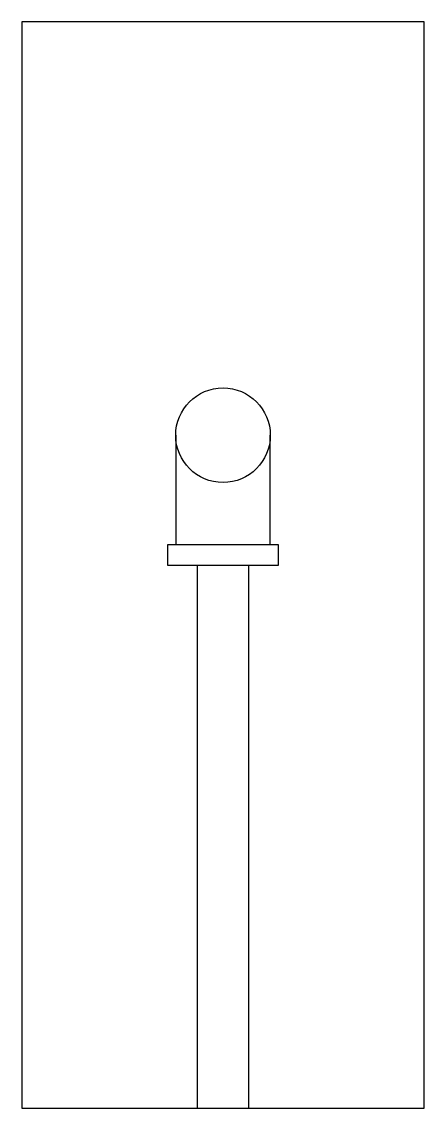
# Model space of a CAD drawing. Header units: millimetres. Extents: x -10 to 10, y -27 to 27.
import ezdxf

# ---------------------------------------------------------------- set-up
doc = ezdxf.new("R2010")
doc.units = ezdxf.units.MM
doc.layers.get('0').update_dxf_attribs({"lineweight": 25})

# ---------------------------------------------------------------- blocks, each defined once
blk = doc.blocks.new('LED')
for p, q in [((-2.35, -2.15), (-2.35, -7.6)), ((2.35, -7.6), (2.35, -2.15)), ((2.75, -7.6), (-2.75, -7.6)), ((-2.75, -7.6), (-2.75, -8.6)), ((2.75, -8.6), (2.75, -7.6)), ((-2.75, -8.6), (2.75, -8.6)), ((-1.27, -8.6), (1.27, -8.6))]:
    blk.add_line(p, q)
blk.add_circle((0, -2.15), 2.35)

msp = doc.modelspace()

# ---------------------------------------------------------------- linework, layer by layer
for p, q in [((10, 27), (-10, 27)), ((-10, 27), (-10, -27)), ((10, -27), (10, 27)), ((-1.27, -27), (-1.27, 0)), ((1.27, 0), (1.27, -27)), ((-10, -27), (10, -27))]:
    msp.add_line(p, q)

# ---------------------------------------------------------------- block references
msp.add_blockref('LED', (0, 8.6))

doc.saveas('drawing.dxf')
